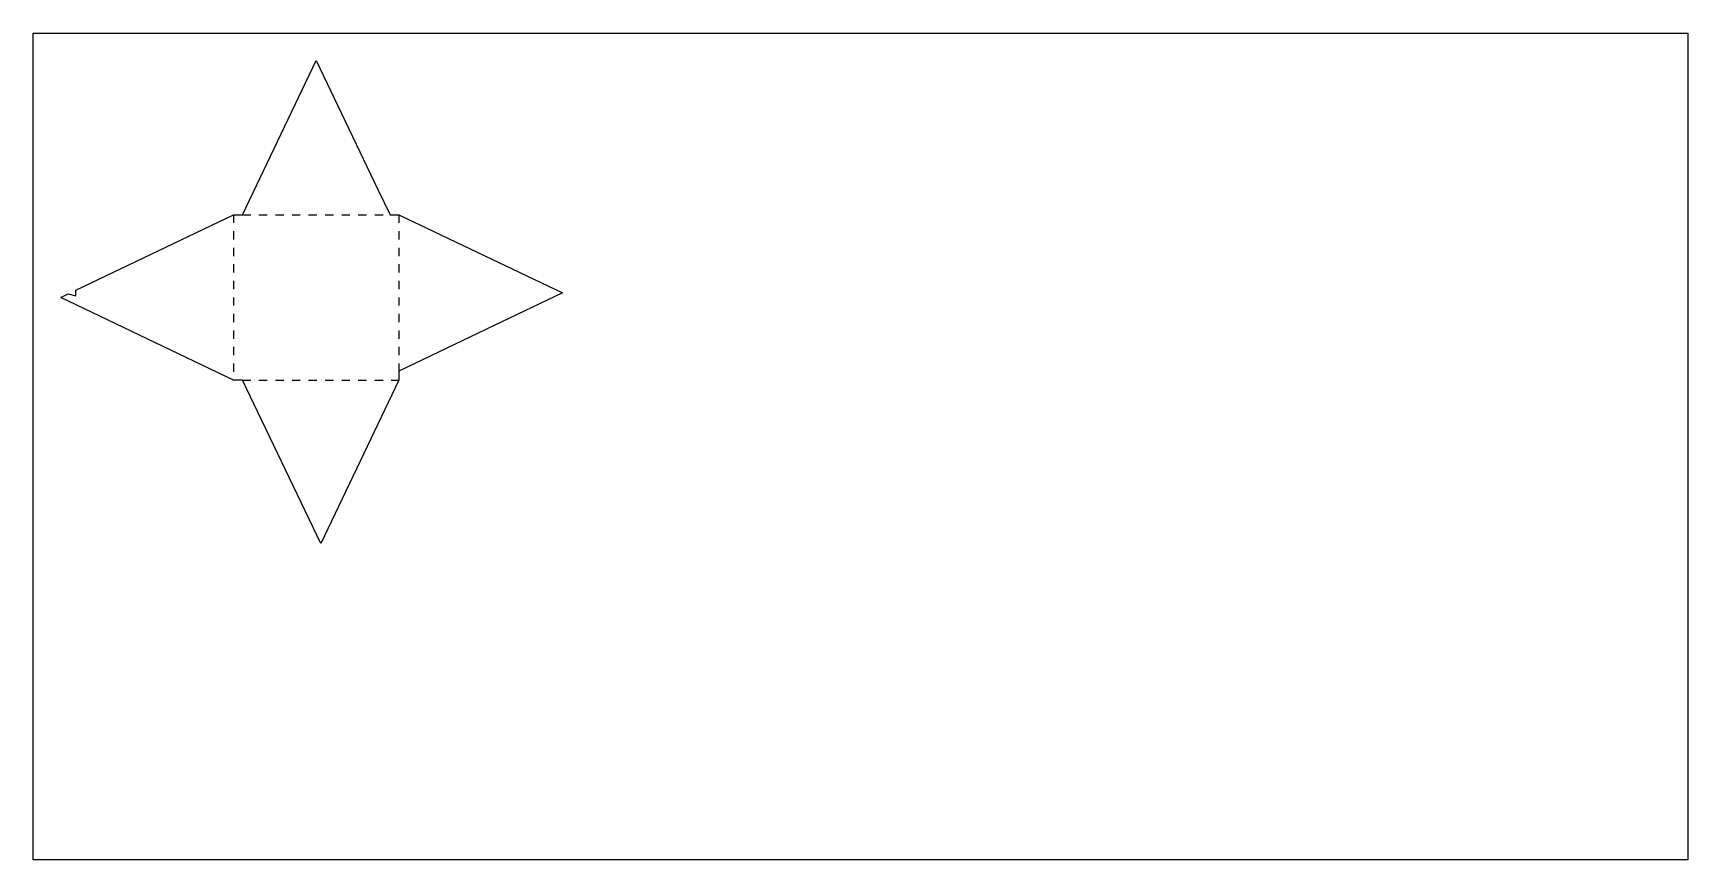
# Model space of a CAD drawing. Header units: metres. Extents: x 0 to 600, y 0 to 300.
import ezdxf

# ---------------------------------------------------------------- set-up
doc = ezdxf.new("R2010")
doc.units = ezdxf.units.M

msp = doc.modelspace()

# ---------------------------------------------------------------- linework, layer by layer
at = {"layer": '1'}
for p, q in [((75.88741, 234.111326), (102.64982, 290)), ((102.64982, 290), (125.009581, 243.305501)), ((125.009581, 243.305501), (129.412231, 234.111326)), ((15.499999, 206.745013), (72.64982, 234.111326)), ((72.64982, 234.111326), (75.88741, 234.111326)), ((129.412231, 234.111326), (132.64982, 234.111326)), ((132.64982, 234.111326), (191.919068, 205.730121)), ((10, 204.111326), (12.750001, 205.42817)), ((72.64982, 174.111326), (10, 204.111326)), ((12.750001, 205.42817), (15.499999, 204.715229)), ((15.499999, 204.715229), (15.499999, 206.745013)), ((191.919068, 205.730121), (167.143213, 193.86615)), ((167.143213, 193.86615), (132.64982, 177.348916)), ((75.88741, 174.111326), (72.64982, 174.111326)), ((104.268615, 114.842079), (75.88741, 174.111326)), ((132.64982, 174.111326), (125.009581, 158.156005)), ((132.64982, 177.348916), (132.64982, 174.111326)), ((125.009581, 158.156005), (104.268615, 114.842079))]:
    msp.add_line(p, q, dxfattribs=at)
at = {"layer": 'fold-line'}
for p, q in [((72.64982, 234.111326), (72.64982, 231.111326)), ((75.88741, 234.111326), (78.88741, 234.111326)), ((81.88741, 234.111326), (84.88741, 234.111326)), ((87.88741, 234.111326), (90.88741, 234.111326)), ((93.88741, 234.111326), (96.88741, 234.111326)), ((99.88741, 234.111326), (102.88741, 234.111326)), ((105.88741, 234.111326), (108.88741, 234.111326)), ((111.88741, 234.111326), (114.88741, 234.111326)), ((117.88741, 234.111326), (120.88741, 234.111326)), ((123.88741, 234.111326), (126.88741, 234.111326)), ((132.64982, 234.111326), (132.64982, 231.111326)), ((72.64982, 228.111326), (72.64982, 225.111326)), ((132.64982, 228.111326), (132.64982, 225.111326)), ((72.64982, 222.111326), (72.64982, 219.111326)), ((132.64982, 222.111326), (132.64982, 219.111326)), ((72.64982, 216.111326), (72.64982, 213.111326)), ((132.64982, 216.111326), (132.64982, 213.111326)), ((72.64982, 210.111326), (72.64982, 207.111326)), ((132.64982, 210.111326), (132.64982, 207.111326)), ((72.64982, 204.111326), (72.64982, 201.111326)), ((132.64982, 204.111326), (132.64982, 201.111326)), ((72.64982, 198.111326), (72.64982, 195.111326)), ((132.64982, 198.111326), (132.64982, 195.111326)), ((72.64982, 192.111326), (72.64982, 189.111326)), ((132.64982, 192.111326), (132.64982, 189.111326)), ((72.64982, 186.111326), (72.64982, 183.111326)), ((132.64982, 186.111326), (132.64982, 183.111326)), ((72.64982, 180.111326), (72.64982, 177.111326)), ((132.64982, 180.111326), (132.64982, 177.348916)), ((75.88741, 174.111326), (78.88741, 174.111326)), ((81.88741, 174.111326), (84.88741, 174.111326)), ((87.88741, 174.111326), (90.88741, 174.111326)), ((93.88741, 174.111326), (96.88741, 174.111326)), ((99.88741, 174.111326), (102.88741, 174.111326)), ((105.88741, 174.111326), (108.88741, 174.111326)), ((111.88741, 174.111326), (114.88741, 174.111326)), ((117.88741, 174.111326), (120.88741, 174.111326)), ((123.88741, 174.111326), (126.88741, 174.111326)), ((129.88741, 174.111326), (132.64982, 174.111326))]:
    msp.add_line(p, q, dxfattribs=at)
at = {"layer": 'sheet_boundary'}
for p, q in [((0, 300), (600, 300)), ((0, 0), (0, 300)), ((600, 300), (600, 0)), ((600, 0), (0, 0))]:
    msp.add_line(p, q, dxfattribs=at)

doc.saveas('drawing.dxf')
